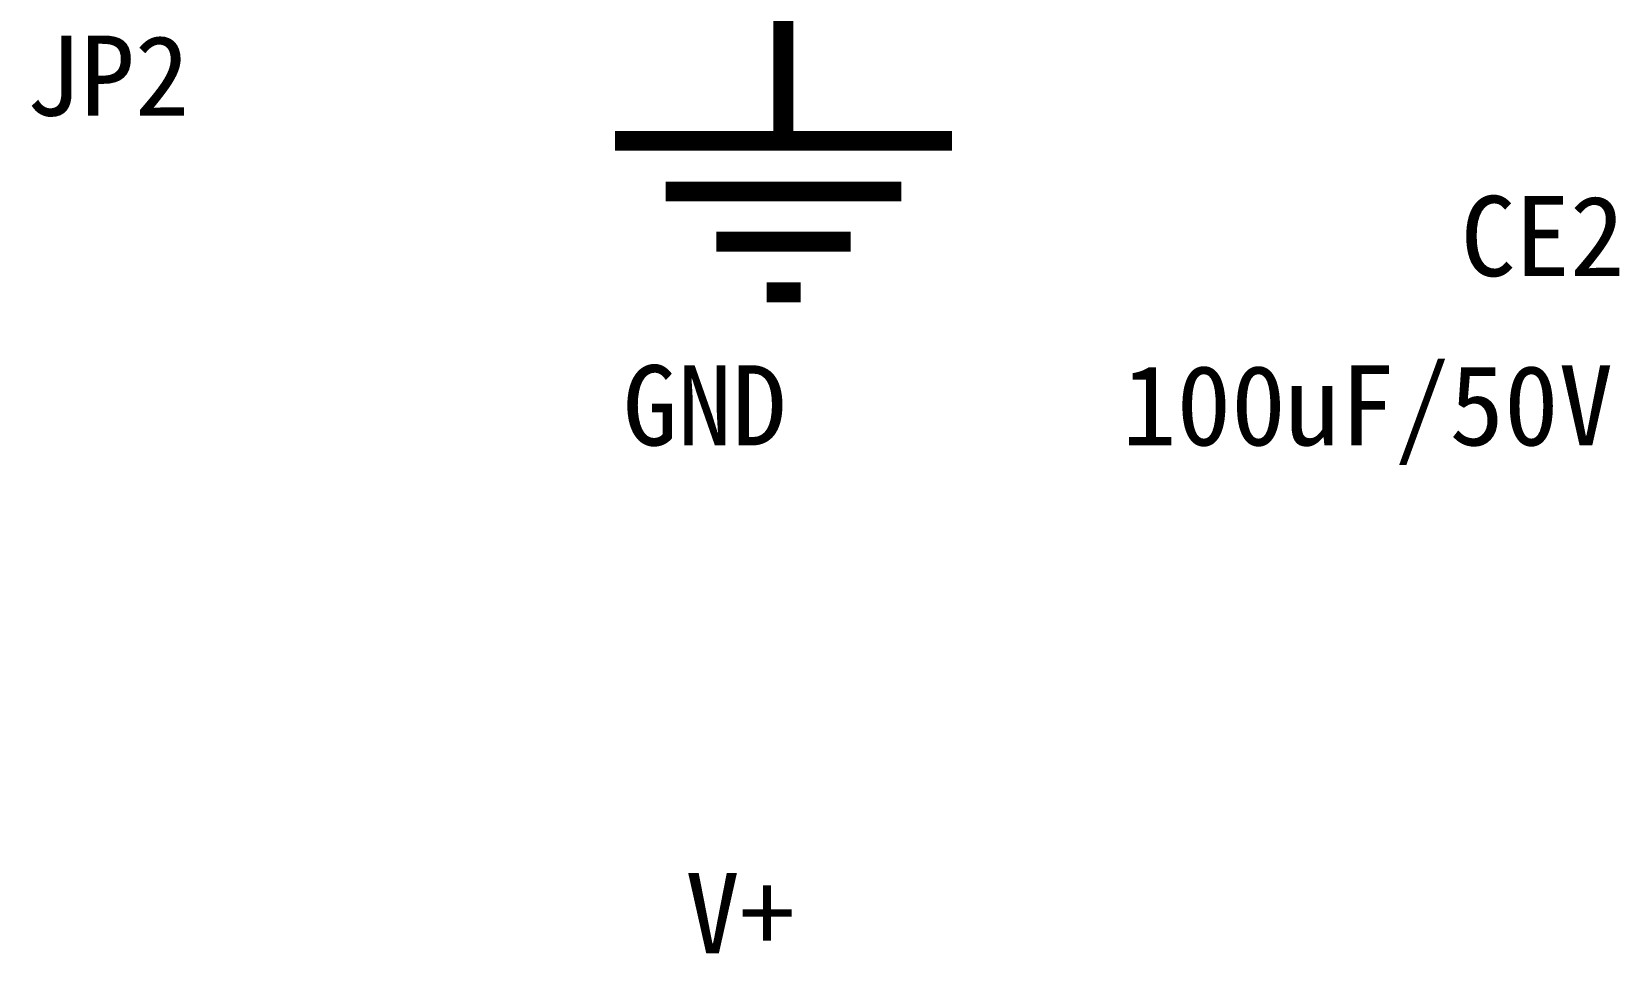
# Model space of a CAD drawing. Header units: inches. Extents: x 0 to 11.5, y 0 to 7.6.
# Drawn here: x 0.554 to 1.497, y 5.017 to 5.565 of the extents above; entities that cross this region are included whole.
import ezdxf

# ---------------------------------------------------------------- set-up
doc = ezdxf.new("R2010")
doc.units = ezdxf.units.IN
doc.header["$MEASUREMENT"] = 0
doc.layers.add('Sheet', color=255, linetype='Continuous')

msp = doc.modelspace()

# ---------------------------------------------------------------- linework, layer by layer
at = {"layer": 'Sheet'}
for points in [[(1.00023, 5.59977, 0.0118, 0.0118, 0), (1.00023, 5.49988, 0.0118, 0.0118, 0)], [(0.90034, 5.49988, 0.0118, 0.0118, 0), (1.10045, 5.49988, 0.0118, 0.0118, 0)], [(0.93044, 5.46978, 0.0118, 0.0118, 0), (1.07035, 5.46978, 0.0118, 0.0118, 0)], [(0.96054, 5.44001, 0.0118, 0.0118, 0), (1.04025, 5.44001, 0.0118, 0.0118, 0)], [(0.99031, 5.40991, 0.0118, 0.0118, 0), (1.01048, 5.40991, 0.0118, 0.0118, 0)]]:
    msp.add_lwpolyline(points, format="xyseb", dxfattribs=at)

# ---------------------------------------------------------------- texts
for s, p in [('JP2', (0.55039, 5.51476)), ('CE2', (1.40244, 5.4195)), ('GND', (0.90497, 5.31894)), ('100uF/50V', (1.20133, 5.31894)), ('V+', (0.94202, 5.01727))]:
    msp.add_text(s, height=0.047632, dxfattribs=at).set_placement(p)

doc.saveas('drawing.dxf')
